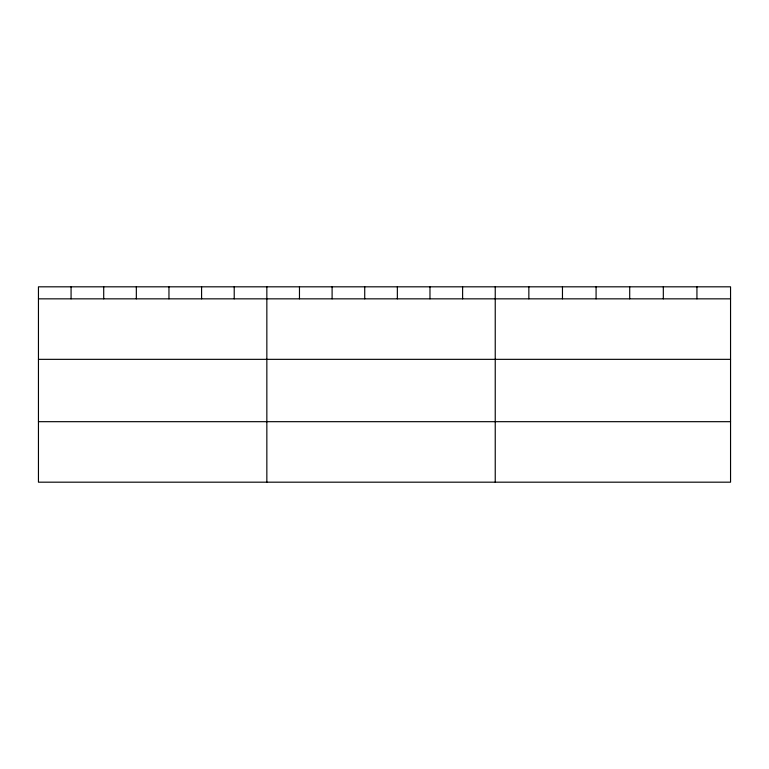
<?xml version="1.0" encoding="UTF-8"?>
<svg xmlns="http://www.w3.org/2000/svg" width="769" height="769" viewBox="0 0 769 769"><rect width="100%" height="100%" fill="white"/><g stroke="black" fill="none" stroke-linecap="round" stroke-linejoin="round"><path stroke-width="1.15" d="M730.55 359.344L730.55 286.818L38.45 286.818L38.45 482.182L730.55 482.182L730.55 359.344L38.45 359.344M38.45 298.843L730.55 298.843M38.45 421.681L730.55 421.681M696.935 286.818L696.935 298.843M663.32 286.818L663.32 298.843M629.705 286.818L629.705 298.843M596.081 286.818L596.081 298.843M562.466 286.818L562.466 298.843M528.851 286.818L528.851 298.843M495.236 286.818L495.236 482.182M462.611 286.818L462.611 298.843M429.977 286.818L429.977 298.843M397.352 286.818L397.352 298.843M364.727 286.818L364.727 298.843M332.102 286.818L332.102 298.843M299.468 286.818L299.468 298.843M266.843 286.818L266.843 482.182M234.218 286.818L234.218 298.843M201.584 286.818L201.584 298.843M168.959 286.818L168.959 298.843M136.334 286.818L136.334 298.843M103.709 286.818L103.709 298.843M71.075 286.818L71.075 298.843"/></g></svg>
